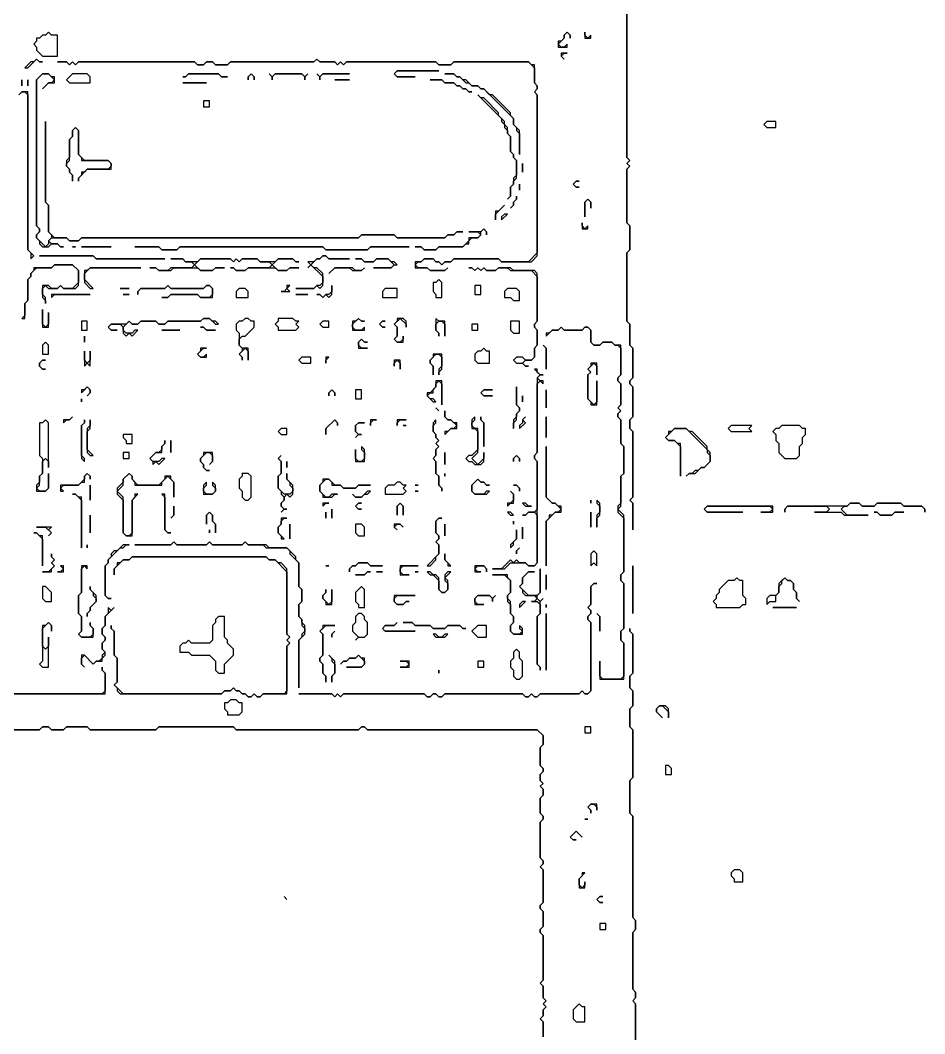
# Model space of a CAD drawing. Header units: metres. Extents: x 0 to 3575, y 1 to 2763.
# Drawn here: x 1989.5 to 2293, y 1286 to 1626 of the extents above; entities that cross this region are included whole.
import ezdxf

# ---------------------------------------------------------------- set-up
doc = ezdxf.new("R2010")
doc.units = ezdxf.units.M

msp = doc.modelspace()

# ---------------------------------------------------------------- linework, layer by layer
for points in [[(2193, 1708), (2193, 1580), (2194, 1579), (2193, 1578), (2194, 1577), (2193, 1576), (2193, 1558), (2194, 1557), (2194, 1549), (2193, 1548), (2193, 1525), (2194, 1524), (2194, 1517), (2195, 1516), (2195, 1506), (2194, 1505), (2194, 1504), (2195, 1503), (2195, 1493), (2194, 1492), (2194, 1489), (2195, 1488), (2195, 1466), (2194, 1465), (2195, 1464), (2195, 1455), (2195, 1464), (2194, 1465), (2195, 1466), (2195, 1488), (2194, 1489), (2194, 1492), (2195, 1493), (2195, 1503), (2194, 1504), (2194, 1505), (2195, 1506), (2195, 1516), (2194, 1517), (2194, 1524), (2193, 1525), (2193, 1548), (2194, 1549), (2194, 1557), (2193, 1558), (2193, 1576), (2194, 1577), (2193, 1578), (2194, 1579), (2193, 1580), (2193, 1708)], [(1989, 1601), (1990, 1602), (1991, 1602), (1992, 1601), (1992, 1549), (1993, 1548), (1993, 1546), (1994, 1547), (1992, 1549), (1992, 1602), (1990, 1602), (1989, 1601)], [(2196, 1254), (2196, 1296), (2195, 1297), (2196, 1298), (2196, 1300), (2195, 1301), (2195, 1320), (2196, 1321), (2196, 1324), (2195, 1325), (2195, 1359), (2194, 1360), (2194, 1371), (2195, 1372), (2195, 1388), (2194, 1389), (2194, 1395), (2195, 1396), (2195, 1401), (2194, 1402), (2194, 1406), (2195, 1407), (2195, 1420), (2194, 1421), (2194, 1422), (2194, 1421), (2195, 1420), (2195, 1407), (2194, 1406), (2194, 1402), (2195, 1401), (2195, 1396), (2194, 1395), (2194, 1389), (2195, 1388), (2195, 1372), (2194, 1371), (2194, 1360), (2195, 1359), (2195, 1325), (2196, 1324), (2196, 1321), (2195, 1320), (2195, 1301), (2196, 1300), (2196, 1298), (2195, 1297), (2196, 1296), (2196, 1254)], [(1961, 1400), (2018, 1400), (2018, 1407), (2017, 1408), (2017, 1409), (2017, 1408), (2018, 1407), (2018, 1401), (2017, 1400), (1961, 1400)], [(2165, 1285), (2165, 1290), (2164, 1291), (2165, 1292), (2165, 1294), (2166, 1295), (2165, 1296), (2166, 1297), (2165, 1298), (2165, 1302), (2164, 1303), (2165, 1304), (2165, 1319), (2164, 1320), (2164, 1321), (2165, 1322), (2165, 1327), (2164, 1328), (2164, 1329), (2165, 1330), (2165, 1341), (2164, 1342), (2165, 1343), (2165, 1344), (2164, 1345), (2164, 1357), (2165, 1358), (2165, 1359), (2164, 1360), (2164, 1365), (2165, 1366), (2165, 1368), (2164, 1369), (2165, 1370), (2164, 1371), (2164, 1373), (2165, 1374), (2165, 1375), (2164, 1376), (2164, 1382), (2165, 1383), (2165, 1386), (2163, 1388), (2106, 1388), (2105, 1389), (2104, 1389), (2103, 1388), (2062, 1388), (2061, 1389), (2036, 1389), (2035, 1388), (2013, 1388), (2012, 1389), (2005, 1389), (2004, 1388), (2000, 1388), (1999, 1389), (1997, 1389), (1996, 1388), (1982, 1388)], [(1982, 1388), (1996, 1388), (1997, 1389), (1999, 1389), (2000, 1388), (2004, 1388), (2005, 1389), (2012, 1389), (2013, 1388), (2035, 1388), (2036, 1389), (2061, 1389), (2062, 1388), (2103, 1388), (2104, 1389), (2105, 1389), (2106, 1388), (2163, 1388), (2165, 1386), (2165, 1383), (2164, 1382), (2164, 1376), (2165, 1375), (2165, 1374), (2164, 1373), (2164, 1371), (2165, 1370), (2164, 1369), (2165, 1368), (2165, 1366), (2164, 1365), (2164, 1360), (2165, 1359), (2165, 1358), (2164, 1357), (2164, 1345), (2165, 1344), (2165, 1343), (2164, 1342), (2165, 1341), (2165, 1330), (2164, 1329), (2164, 1328), (2165, 1327), (2165, 1322), (2164, 1321), (2164, 1320), (2165, 1319), (2165, 1304), (2164, 1303), (2165, 1302), (2165, 1298), (2166, 1297), (2165, 1296), (2166, 1295), (2165, 1294), (2165, 1292), (2164, 1291), (2165, 1290), (2165, 1285)]]:
    msp.add_lwpolyline(points)
for points in [[(1999, 1622), (1998, 1621), (1997, 1621), (1996, 1620), (1995, 1620), (1995, 1619), (1994, 1618), (1995, 1617), (1995, 1616), (1997, 1614), (2002, 1614), (2002, 1621), (2000, 1621)], [(2173, 1622), (2172, 1621), (2172, 1620), (2171, 1619), (2170, 1619), (2170, 1617), (2173, 1617), (2173, 1618), (2172, 1617), (2171, 1617), (2170, 1618), (2172, 1620), (2172, 1621), (2173, 1622), (2174, 1621), (2174, 1620), (2174, 1621)], [(2179, 1622), (2179, 1620), (2181, 1620), (2181, 1621), (2180, 1620), (2179, 1621)], [(2181, 1624)], [(2171, 1615), (2171, 1614), (2172, 1613), (2171, 1614), (2172, 1615), (2173, 1615)], [(1995, 1613), (1994, 1612), (1993, 1612), (1991, 1610), (1992, 1610), (1995, 1613), (1996, 1612), (1997, 1612), (1996, 1612)], [(2089, 1613), (2088, 1612), (2060, 1612), (2059, 1611), (2055, 1611), (2054, 1612), (2052, 1612), (2051, 1611), (2049, 1611), (2048, 1612), (2009, 1612), (2008, 1611), (2007, 1612), (2006, 1611), (2005, 1612), (2002, 1612), (2005, 1612), (2006, 1611), (2007, 1612), (2008, 1611), (2009, 1612), (2048, 1612), (2049, 1611), (2051, 1611), (2052, 1612), (2054, 1612), (2055, 1611), (2059, 1611), (2060, 1612), (2088, 1612), (2089, 1613), (2090, 1612), (2095, 1612), (2096, 1611), (2097, 1612), (2098, 1611), (2099, 1612), (2129, 1612), (2130, 1611), (2134, 1611), (2135, 1612), (2160, 1612), (2162, 1610), (2162, 1605), (2163, 1604), (2163, 1603), (2162, 1602), (2163, 1601), (2163, 1548), (2160, 1545), (2151, 1545), (2150, 1546), (2135, 1546), (2134, 1545), (2132, 1545), (2131, 1544), (2130, 1545), (2129, 1545), (2128, 1546), (2125, 1546), (2124, 1545), (2122, 1545), (2122, 1543), (2126, 1543), (2127, 1542), (2132, 1542), (2133, 1543), (2132, 1542), (2127, 1542), (2126, 1543), (2123, 1543), (2122, 1544), (2123, 1545), (2124, 1545), (2125, 1546), (2128, 1546), (2129, 1545), (2130, 1545), (2131, 1544), (2132, 1545), (2134, 1545), (2135, 1546), (2150, 1546), (2151, 1545), (2161, 1545), (2163, 1547), (2163, 1601), (2162, 1602), (2163, 1603), (2163, 1604), (2162, 1605), (2162, 1611), (2161, 1611), (2160, 1612), (2135, 1612), (2134, 1611), (2130, 1611), (2129, 1612), (2099, 1612), (2098, 1611), (2097, 1612), (2096, 1611), (2095, 1612), (2090, 1612)], [(2174, 1613)], [(2116, 1609), (2115, 1608), (2116, 1607), (2122, 1607), (2116, 1607), (2115, 1608), (2116, 1609), (2130, 1609)], [(1990, 1606), (1990, 1604)], [(1992, 1606), (1992, 1604)], [(1997, 1608), (1995, 1606), (1995, 1557), (1996, 1556), (1996, 1555), (1995, 1554), (1995, 1553), (1996, 1552), (1996, 1551), (1997, 1550), (1999, 1550), (2000, 1551), (2002, 1551), (2003, 1550), (2004, 1550), (2003, 1550), (2002, 1551), (2000, 1551), (1999, 1552), (2000, 1553), (2005, 1553), (2006, 1552), (2009, 1552), (2010, 1553), (2103, 1553), (2104, 1554), (2115, 1554), (2116, 1553), (2132, 1553), (2133, 1554), (2135, 1554), (2136, 1555), (2138, 1555), (2136, 1555), (2135, 1554), (2133, 1554), (2132, 1553), (2116, 1553), (2115, 1554), (2104, 1554), (2103, 1553), (2010, 1553), (2009, 1552), (2006, 1552), (2005, 1553), (2001, 1553), (1999, 1555), (1999, 1564), (1998, 1565), (1998, 1592), (1998, 1565), (1999, 1564), (1999, 1555), (2000, 1554), (2000, 1553), (1999, 1552), (1999, 1551), (1998, 1550), (1995, 1553), (1995, 1554), (1996, 1555), (1996, 1556), (1995, 1557), (1995, 1606), (1997, 1608), (1999, 1608), (2001, 1606), (2000, 1605), (1999, 1605), (1997, 1603), (1999, 1605), (2001, 1605), (2001, 1607), (2000, 1607), (1999, 1608)], [(2007, 1608), (2005, 1606), (2006, 1605), (2013, 1605), (2013, 1607), (2012, 1608)], [(2046, 1608), (2045, 1607), (2044, 1607), (2045, 1607), (2046, 1608), (2056, 1608), (2057, 1607), (2059, 1607), (2057, 1607), (2056, 1608)], [(2044, 1605), (2052, 1605)], [(2067, 1608), (2066, 1607), (2066, 1606), (2066, 1607), (2067, 1608), (2068, 1607), (2068, 1606), (2068, 1607)], [(2073, 1608), (2074, 1607), (2074, 1606), (2074, 1607), (2075, 1608), (2084, 1608), (2085, 1607), (2085, 1606), (2085, 1607), (2086, 1608), (2085, 1607), (2084, 1608), (2075, 1608), (2074, 1607)], [(2089, 1608), (2090, 1607), (2090, 1606), (2090, 1607), (2091, 1608), (2100, 1608), (2091, 1608), (2090, 1607)], [(2095, 1606), (2100, 1606)], [(2127, 1606), (2131, 1606), (2132, 1605), (2135, 1605), (2136, 1604), (2137, 1604), (2138, 1603), (2139, 1603), (2140, 1602), (2141, 1602), (2140, 1602), (2139, 1603), (2138, 1603), (2137, 1604), (2136, 1604), (2135, 1605), (2132, 1605), (2131, 1606)], [(2132, 1608), (2135, 1608), (2136, 1607), (2137, 1607), (2139, 1605), (2140, 1605), (2141, 1604), (2143, 1604), (2144, 1603), (2145, 1603), (2155, 1593), (2155, 1591), (2156, 1590), (2156, 1589), (2157, 1588), (2157, 1581), (2157, 1589), (2155, 1591), (2155, 1593), (2154, 1594), (2154, 1595), (2148, 1601), (2147, 1601), (2145, 1603), (2144, 1603), (2143, 1604), (2141, 1604), (2139, 1606), (2138, 1606), (2137, 1607), (2136, 1607), (2135, 1608)], [(2051, 1599), (2051, 1597), (2053, 1597), (2053, 1599)], [(2143, 1601), (2151, 1593), (2151, 1592), (2152, 1591), (2152, 1590), (2153, 1589), (2153, 1588), (2154, 1587), (2154, 1582), (2155, 1581), (2155, 1580), (2156, 1579), (2156, 1574), (2155, 1573), (2155, 1571), (2154, 1570), (2154, 1567), (2153, 1566), (2154, 1567), (2154, 1570), (2155, 1571), (2155, 1572), (2156, 1573), (2156, 1579), (2155, 1580), (2155, 1581), (2154, 1582), (2154, 1587), (2153, 1588), (2153, 1590), (2152, 1591), (2152, 1592), (2150, 1594), (2150, 1595), (2145, 1600), (2144, 1600)], [(2240, 1592), (2239, 1591), (2240, 1590), (2243, 1590), (2243, 1592)], [(2008, 1590), (2007, 1589), (2007, 1587), (2006, 1586), (2006, 1580), (2005, 1579), (2005, 1577), (2006, 1576), (2006, 1575), (2007, 1574), (2007, 1572), (2007, 1574), (2006, 1575), (2006, 1576), (2005, 1577), (2005, 1578), (2006, 1579), (2006, 1586), (2007, 1587), (2007, 1589), (2008, 1590), (2009, 1589), (2009, 1581), (2010, 1580), (2010, 1579), (2019, 1579), (2020, 1578), (2020, 1577), (2019, 1576), (2012, 1576), (2011, 1575), (2010, 1575), (2010, 1574), (2009, 1573), (2009, 1572), (2009, 1573), (2012, 1576), (2020, 1576), (2020, 1578), (2019, 1579), (2011, 1579), (2009, 1581), (2009, 1589)], [(2158, 1578), (2158, 1575)], [(2157, 1571), (2157, 1569)], [(2176, 1572), (2175, 1571), (2176, 1570), (2177, 1570), (2176, 1570), (2175, 1571), (2176, 1572), (2177, 1572)], [(1990, 1568)], [(2152, 1564), (2150, 1562), (2149, 1562), (2149, 1559), (2149, 1561)], [(2156, 1567), (2156, 1566), (2155, 1565), (2155, 1564), (2154, 1563), (2155, 1564), (2155, 1565), (2156, 1566)], [(2180, 1566), (2179, 1565), (2179, 1560), (2179, 1565), (2180, 1566), (2181, 1565), (2181, 1563), (2181, 1565)], [(2152, 1561), (2151, 1560), (2151, 1559), (2153, 1561)], [(2178, 1558), (2178, 1556), (2180, 1556), (2180, 1557), (2179, 1556), (2178, 1557)], [(2145, 1556), (2144, 1555), (2140, 1555), (2143, 1555), (2144, 1554), (2143, 1553), (2140, 1553), (2140, 1552), (2138, 1550), (2130, 1550), (2129, 1549), (2125, 1549), (2124, 1550), (2122, 1550), (2124, 1550), (2125, 1549), (2129, 1549), (2130, 1550), (2138, 1550), (2139, 1551), (2140, 1551), (2140, 1552), (2141, 1553), (2143, 1553), (2144, 1554), (2144, 1555), (2145, 1556), (2146, 1555), (2146, 1554), (2146, 1555)], [(1996, 1547), (2014, 1547), (2015, 1546), (2038, 1546), (2015, 1546), (2014, 1547)], [(2007, 1550), (2008, 1550)], [(2010, 1550), (2020, 1550)], [(2028, 1550), (2036, 1550), (2037, 1549), (2042, 1549), (2043, 1550), (2091, 1550), (2092, 1549), (2106, 1549), (2107, 1550), (2120, 1550), (2107, 1550), (2106, 1549), (2092, 1549), (2091, 1550), (2043, 1550), (2042, 1549), (2037, 1549), (2036, 1550)], [(2091, 1547), (2090, 1546), (2089, 1546), (2088, 1545), (2086, 1545), (2087, 1544), (2086, 1543), (2087, 1544), (2091, 1540), (2091, 1538), (2090, 1537), (2089, 1537), (2088, 1536), (2082, 1536), (2088, 1536), (2089, 1537), (2090, 1536), (2091, 1537), (2091, 1541), (2089, 1543), (2088, 1543), (2087, 1544), (2089, 1546), (2090, 1546), (2091, 1547), (2092, 1547), (2093, 1546), (2100, 1546), (2093, 1546), (2092, 1547)], [(2001, 1544), (2000, 1543), (1994, 1543), (1994, 1542), (1993, 1541), (1993, 1540), (1992, 1539), (1992, 1532), (1991, 1531), (1991, 1527), (1990, 1526), (1991, 1526), (1991, 1531), (1992, 1532), (1992, 1539), (1993, 1540), (1993, 1541), (1995, 1543), (2000, 1543), (2001, 1544), (2007, 1544), (2009, 1542), (2009, 1538), (2007, 1536), (2004, 1536), (2003, 1537), (2002, 1536), (2000, 1536), (1999, 1537), (1997, 1537), (1997, 1533), (1998, 1532), (1998, 1531), (1998, 1533), (1997, 1534), (1997, 1536), (1998, 1537), (1999, 1536), (2002, 1536), (2003, 1537), (2004, 1536), (2008, 1536), (2009, 1537), (2009, 1542), (2007, 1544)], [(2040, 1546), (2044, 1546), (2045, 1545), (2047, 1545), (2048, 1544), (2047, 1543), (2040, 1543), (2039, 1542), (2036, 1542), (2035, 1543), (2033, 1543), (2035, 1543), (2036, 1542), (2040, 1542), (2041, 1543), (2049, 1543), (2050, 1542), (2054, 1542), (2055, 1543), (2058, 1543), (2055, 1543), (2054, 1542), (2050, 1542), (2048, 1544), (2050, 1546), (2060, 1546), (2061, 1545), (2062, 1546), (2063, 1545), (2064, 1546), (2069, 1546), (2070, 1545), (2073, 1545), (2074, 1544), (2073, 1543), (2066, 1543), (2065, 1542), (2062, 1542), (2061, 1543), (2060, 1543), (2061, 1543), (2062, 1542), (2065, 1542), (2066, 1543), (2075, 1543), (2076, 1542), (2079, 1542), (2080, 1543), (2083, 1543), (2080, 1543), (2079, 1542), (2076, 1542), (2074, 1544), (2076, 1546), (2081, 1546), (2082, 1545), (2083, 1545), (2082, 1545), (2081, 1546), (2076, 1546), (2075, 1545), (2070, 1545), (2069, 1546), (2064, 1546), (2063, 1545), (2062, 1546), (2061, 1545), (2060, 1546), (2050, 1546), (2049, 1545), (2045, 1545), (2044, 1546)], [(2102, 1546), (2104, 1546), (2105, 1545), (2108, 1545), (2109, 1546), (2113, 1546), (2115, 1544), (2114, 1543), (2108, 1543), (2114, 1543), (2115, 1544), (2116, 1544), (2115, 1545), (2114, 1545), (2113, 1546), (2109, 1546), (2108, 1545), (2105, 1545), (2104, 1546)], [(2013, 1543), (2012, 1542), (2011, 1542), (2011, 1538), (2013, 1536), (2014, 1536), (2011, 1539), (2011, 1541), (2013, 1543), (2030, 1543)], [(2095, 1543), (2093, 1541), (2095, 1543), (2100, 1543), (2101, 1542), (2104, 1542), (2105, 1543), (2104, 1542), (2102, 1542), (2101, 1543)], [(2140, 1543), (2141, 1543), (2142, 1542), (2143, 1543), (2144, 1542), (2145, 1543), (2146, 1542), (2149, 1542), (2150, 1543), (2153, 1543), (2154, 1542), (2161, 1542), (2163, 1540), (2163, 1525), (2162, 1524), (2162, 1523), (2163, 1522), (2163, 1517), (2162, 1516), (2162, 1513), (2161, 1512), (2159, 1512), (2158, 1513), (2156, 1513), (2155, 1512), (2156, 1511), (2158, 1511), (2159, 1510), (2160, 1510), (2159, 1510), (2158, 1511), (2159, 1512), (2161, 1512), (2162, 1513), (2162, 1516), (2163, 1517), (2163, 1522), (2162, 1523), (2162, 1524), (2163, 1525), (2163, 1541), (2162, 1542), (2155, 1542), (2154, 1543), (2150, 1543), (2149, 1542), (2146, 1542), (2145, 1543), (2144, 1542), (2143, 1543), (2142, 1542), (2141, 1543)], [(2039, 1537), (2038, 1536), (2030, 1536), (2029, 1535), (2029, 1534), (2029, 1535), (2030, 1536), (2038, 1536), (2039, 1537), (2040, 1536), (2051, 1536), (2052, 1537), (2053, 1537), (2054, 1536), (2054, 1534), (2053, 1533), (2050, 1533), (2049, 1534), (2040, 1534), (2039, 1533), (2037, 1533), (2039, 1533), (2040, 1534), (2049, 1534), (2050, 1533), (2054, 1533), (2054, 1536), (2053, 1537), (2052, 1537), (2051, 1536), (2040, 1536)], [(2079, 1537), (2079, 1536), (2078, 1535), (2077, 1535), (2080, 1535), (2079, 1536), (2080, 1537)], [(2077, 1537)], [(2094, 1537), (2094, 1535), (2093, 1534), (2092, 1534), (2091, 1533), (2090, 1534), (2089, 1534), (2090, 1534), (2091, 1533), (2092, 1534), (2093, 1533), (2094, 1534)], [(2130, 1539), (2129, 1538), (2128, 1538), (2128, 1535), (2129, 1534), (2129, 1533), (2131, 1533), (2131, 1538)], [(2142, 1537), (2142, 1534), (2144, 1534), (2144, 1537)], [(2000, 1534), (2000, 1533), (2001, 1534), (2013, 1534)], [(2022, 1534)], [(2023, 1536), (2026, 1536)], [(2024, 1534), (2026, 1534)], [(2063, 1536), (2062, 1535), (2062, 1533), (2066, 1533), (2066, 1535), (2065, 1536)], [(2082, 1534), (2086, 1534)], [(2112, 1536), (2111, 1535), (2111, 1533), (2116, 1533), (2116, 1536)], [(2153, 1536), (2152, 1535), (2152, 1533), (2154, 1533), (2155, 1532), (2157, 1532), (2157, 1535), (2156, 1536)], [(2000, 1531)], [(1997, 1529), (1997, 1523), (1999, 1523), (1999, 1528), (1999, 1524), (1998, 1523), (1997, 1524)], [(2010, 1525), (2010, 1522), (2012, 1522), (2012, 1525)], [(2051, 1526), (2050, 1525), (2039, 1525), (2038, 1524), (2036, 1524), (2035, 1525), (2030, 1525), (2029, 1524), (2027, 1524), (2026, 1525), (2025, 1524), (2020, 1524), (2019, 1523), (2020, 1522), (2022, 1522), (2020, 1522), (2019, 1523), (2020, 1524), (2023, 1524), (2024, 1523), (2024, 1521), (2025, 1520), (2026, 1521), (2027, 1520), (2029, 1522), (2028, 1522), (2027, 1521), (2025, 1521), (2024, 1522), (2024, 1523), (2026, 1525), (2027, 1524), (2029, 1524), (2030, 1525), (2035, 1525), (2036, 1524), (2038, 1524), (2039, 1525), (2050, 1525), (2051, 1526), (2053, 1526), (2055, 1524), (2056, 1524), (2055, 1525), (2054, 1525), (2053, 1526)], [(2065, 1526), (2064, 1525), (2063, 1525), (2062, 1524), (2062, 1522), (2063, 1521), (2063, 1517), (2064, 1516), (2064, 1515), (2063, 1514), (2064, 1513), (2064, 1512), (2064, 1513), (2063, 1514), (2065, 1516), (2066, 1515), (2066, 1512), (2066, 1516), (2064, 1516), (2063, 1517), (2063, 1519), (2064, 1520), (2065, 1520), (2068, 1523), (2068, 1525), (2067, 1525), (2066, 1526)], [(2076, 1526), (2076, 1525), (2075, 1524), (2076, 1523), (2076, 1522), (2082, 1522), (2083, 1523), (2082, 1524), (2083, 1525), (2082, 1525), (2081, 1526)], [(2091, 1525), (2090, 1524), (2091, 1523), (2093, 1523), (2093, 1525)], [(2103, 1526), (2102, 1525), (2101, 1525), (2101, 1522), (2105, 1522), (2105, 1523), (2104, 1522), (2102, 1522), (2101, 1523), (2101, 1524), (2103, 1526), (2104, 1525), (2105, 1525), (2104, 1525)], [(2111, 1525), (2110, 1524), (2111, 1523), (2112, 1523), (2111, 1523), (2110, 1524), (2111, 1525), (2112, 1525)], [(2116, 1526), (2116, 1525), (2115, 1524), (2116, 1523), (2116, 1520), (2115, 1519), (2116, 1518), (2118, 1518), (2118, 1520), (2118, 1519), (2117, 1518), (2116, 1518), (2115, 1519), (2116, 1520), (2116, 1523), (2115, 1524), (2117, 1526), (2119, 1524), (2119, 1523), (2119, 1525), (2118, 1526)], [(2129, 1526), (2129, 1522), (2130, 1521), (2130, 1520), (2130, 1521), (2129, 1522), (2129, 1524), (2130, 1525), (2131, 1525), (2132, 1524), (2132, 1520), (2132, 1525), (2130, 1525)], [(2141, 1524), (2141, 1522), (2143, 1522), (2143, 1524)], [(2154, 1525), (2154, 1522), (2155, 1521), (2157, 1521), (2157, 1525)], [(2011, 1520), (2011, 1518)], [(2037, 1522), (2043, 1522)], [(2050, 1523), (2051, 1523), (2052, 1522), (2055, 1522), (2052, 1522), (2051, 1523)], [(2171, 1523), (2170, 1522), (2168, 1522), (2167, 1521), (2166, 1521), (2166, 1520), (2168, 1522), (2170, 1522), (2171, 1523), (2172, 1522), (2178, 1522), (2179, 1523), (2180, 1523), (2181, 1522), (2181, 1518), (2182, 1517), (2184, 1517), (2185, 1518), (2188, 1518), (2189, 1517), (2190, 1517), (2191, 1516), (2191, 1507), (2190, 1506), (2190, 1505), (2191, 1504), (2191, 1497), (2190, 1496), (2191, 1495), (2190, 1494), (2190, 1493), (2191, 1492), (2191, 1484), (2192, 1483), (2192, 1474), (2191, 1473), (2191, 1464), (2190, 1463), (2190, 1461), (2192, 1459), (2192, 1441), (2191, 1440), (2191, 1438), (2192, 1437), (2192, 1422), (2191, 1421), (2191, 1418), (2192, 1417), (2192, 1406), (2191, 1405), (2185, 1405), (2184, 1406), (2184, 1411), (2184, 1405), (2192, 1405), (2192, 1417), (2191, 1418), (2191, 1421), (2192, 1422), (2192, 1437), (2191, 1438), (2191, 1440), (2192, 1441), (2192, 1460), (2190, 1462), (2191, 1463), (2191, 1473), (2192, 1474), (2192, 1483), (2191, 1484), (2191, 1492), (2190, 1493), (2190, 1494), (2191, 1495), (2190, 1496), (2191, 1497), (2191, 1504), (2190, 1505), (2190, 1506), (2191, 1507), (2191, 1517), (2189, 1517), (2188, 1518), (2185, 1518), (2184, 1517), (2182, 1517), (2181, 1518), (2181, 1522), (2180, 1523), (2179, 1523), (2178, 1522), (2172, 1522)], [(1998, 1518), (1997, 1517), (1997, 1514), (1999, 1514), (1999, 1517)], [(2013, 1518)], [(2065, 1518)], [(2104, 1519), (2103, 1518), (2103, 1516), (2106, 1516), (2104, 1516), (2103, 1517), (2103, 1518), (2104, 1519), (2105, 1518), (2106, 1518), (2105, 1518)], [(2165, 1517), (2166, 1516), (2166, 1509), (2166, 1516)], [(2011, 1515), (2011, 1510), (2012, 1511), (2013, 1510), (2013, 1515), (2013, 1512), (2012, 1511), (2011, 1512)], [(2050, 1516), (2050, 1515), (2049, 1514), (2050, 1513), (2052, 1513), (2052, 1514), (2051, 1513), (2050, 1513), (2049, 1514), (2051, 1516), (2052, 1516)], [(2084, 1513), (2083, 1512), (2084, 1511), (2087, 1511), (2087, 1513)], [(2092, 1513), (2092, 1511), (2092, 1512), (2093, 1513)], [(2128, 1514), (2128, 1513), (2127, 1512), (2127, 1511), (2128, 1510), (2128, 1507), (2128, 1510), (2127, 1511), (2127, 1512), (2129, 1514), (2130, 1514), (2131, 1513), (2131, 1510), (2130, 1509), (2130, 1507), (2130, 1508), (2131, 1509), (2131, 1514)], [(2145, 1516), (2144, 1515), (2143, 1515), (2142, 1514), (2142, 1512), (2143, 1511), (2147, 1511), (2147, 1515), (2146, 1515)], [(1997, 1512), (1996, 1511), (1996, 1510), (1997, 1509), (1998, 1509), (1997, 1509), (1996, 1510), (1996, 1511), (1997, 1512), (1998, 1512)], [(2115, 1512), (2115, 1510), (2115, 1511), (2116, 1512), (2117, 1511), (2117, 1509), (2117, 1512)], [(2181, 1511), (2181, 1510), (2180, 1509), (2181, 1508), (2180, 1507), (2180, 1499), (2181, 1498), (2181, 1497), (2183, 1497), (2183, 1505), (2183, 1498), (2182, 1497), (2180, 1499), (2180, 1507), (2181, 1508), (2180, 1509), (2182, 1511), (2183, 1510), (2183, 1507), (2183, 1511)], [(2162, 1509), (2164, 1507), (2163, 1506), (2163, 1481), (2162, 1480), (2162, 1479), (2163, 1478), (2163, 1462), (2162, 1461), (2160, 1461), (2159, 1460), (2158, 1460), (2159, 1460), (2160, 1461), (2162, 1461), (2163, 1460), (2163, 1444), (2162, 1443), (2160, 1443), (2159, 1444), (2157, 1444), (2156, 1445), (2155, 1444), (2154, 1445), (2151, 1442), (2148, 1442), (2152, 1442), (2154, 1444), (2159, 1444), (2160, 1443), (2162, 1443), (2163, 1444), (2163, 1478), (2162, 1479), (2162, 1480), (2163, 1481), (2163, 1504), (2164, 1505), (2165, 1504), (2165, 1505), (2164, 1505), (2163, 1506), (2164, 1507), (2165, 1507), (2164, 1507), (2163, 1508), (2163, 1509)], [(2012, 1503), (2011, 1502), (2010, 1502), (2010, 1501), (2012, 1503), (2013, 1502), (2013, 1501), (2012, 1500), (2013, 1501), (2013, 1502)], [(2129, 1505), (2129, 1503), (2127, 1501), (2126, 1501), (2126, 1500), (2128, 1498), (2129, 1498), (2128, 1499), (2127, 1499), (2126, 1500), (2127, 1501), (2128, 1501), (2128, 1502), (2129, 1503), (2129, 1504), (2130, 1505), (2131, 1504), (2131, 1497), (2131, 1505)], [(2156, 1503), (2156, 1497), (2157, 1496), (2157, 1495), (2156, 1494), (2156, 1493), (2155, 1492), (2155, 1489), (2155, 1491), (2156, 1492), (2156, 1494), (2157, 1495), (2157, 1496), (2156, 1497)], [(2094, 1502), (2093, 1501), (2093, 1500), (2093, 1501), (2094, 1502), (2095, 1501), (2095, 1500), (2095, 1501)], [(2102, 1502), (2102, 1499), (2104, 1499), (2104, 1502)], [(2145, 1502), (2144, 1501), (2145, 1500), (2148, 1500), (2145, 1500), (2144, 1501), (2145, 1502), (2148, 1502)], [(2158, 1502)], [(2158, 1500), (2158, 1498)], [(2166, 1502), (2166, 1496)], [(2010, 1499), (2010, 1498)], [(2129, 1496), (2130, 1495)], [(2007, 1493), (2006, 1492), (2004, 1492), (2004, 1491), (2005, 1492), (2006, 1492)], [(2132, 1495), (2132, 1493), (2133, 1492), (2134, 1492), (2136, 1490), (2135, 1489), (2134, 1489), (2133, 1488), (2132, 1488), (2132, 1487), (2134, 1489), (2136, 1489), (2136, 1491), (2135, 1491), (2134, 1492), (2133, 1492), (2132, 1493)], [(2142, 1493), (2141, 1492), (2141, 1489), (2142, 1489), (2143, 1488), (2143, 1482), (2141, 1480), (2140, 1480), (2139, 1479), (2140, 1478), (2141, 1478), (2142, 1477), (2144, 1477), (2145, 1478), (2145, 1481), (2145, 1479), (2143, 1477), (2141, 1479), (2143, 1481), (2143, 1489), (2142, 1489), (2141, 1490), (2141, 1491), (2142, 1492)], [(2144, 1493), (2144, 1492), (2145, 1491), (2145, 1483), (2145, 1491), (2144, 1492)], [(2159, 1493), (2158, 1492), (2158, 1491), (2157, 1490), (2157, 1489), (2159, 1491), (2158, 1492)], [(2166, 1493), (2166, 1486)], [(1998, 1492), (1997, 1491), (1996, 1491), (1996, 1480), (1997, 1479), (1997, 1474), (1996, 1473), (1996, 1471), (1995, 1470), (1995, 1468), (1998, 1468), (1999, 1469), (1999, 1474), (1999, 1469), (1998, 1468), (1996, 1468), (1995, 1469), (1996, 1470), (1996, 1473), (1997, 1474), (1997, 1478), (1998, 1479), (1999, 1478), (1999, 1476), (1999, 1491)], [(2011, 1492), (2011, 1491), (2010, 1490), (2010, 1479), (2011, 1478), (2011, 1479), (2010, 1480), (2010, 1490), (2011, 1491)], [(2013, 1492), (2013, 1490), (2012, 1489), (2012, 1481), (2013, 1480), (2014, 1480), (2012, 1482), (2012, 1488), (2013, 1489)], [(2095, 1492), (2092, 1489), (2092, 1487), (2092, 1489), (2095, 1492), (2096, 1491), (2096, 1490), (2096, 1491)], [(2103, 1491), (2102, 1490), (2102, 1488), (2103, 1487), (2102, 1486), (2103, 1487), (2104, 1487), (2103, 1487), (2102, 1488), (2102, 1490), (2103, 1491), (2105, 1491)], [(2107, 1492), (2107, 1490), (2107, 1491), (2108, 1492), (2109, 1492)], [(2109, 1490)], [(2116, 1492), (2116, 1490), (2116, 1491), (2117, 1492), (2119, 1492)], [(2118, 1490), (2119, 1490)], [(2129, 1492), (2128, 1491), (2128, 1488), (2129, 1487), (2129, 1486), (2130, 1485), (2129, 1484), (2130, 1483), (2129, 1482), (2129, 1480), (2128, 1479), (2129, 1478), (2129, 1474), (2130, 1473), (2130, 1470), (2131, 1469), (2131, 1468), (2131, 1469), (2130, 1470), (2130, 1473), (2129, 1474), (2129, 1478), (2128, 1479), (2129, 1480), (2129, 1482), (2130, 1483), (2129, 1484), (2130, 1485), (2129, 1486), (2129, 1487), (2128, 1488), (2128, 1490), (2129, 1491)], [(2228, 1490), (2227, 1489), (2228, 1488), (2235, 1488), (2234, 1489), (2235, 1490)], [(2245, 1490), (2244, 1489), (2243, 1489), (2242, 1488), (2243, 1487), (2243, 1485), (2244, 1484), (2244, 1481), (2246, 1479), (2250, 1479), (2251, 1480), (2251, 1483), (2252, 1484), (2252, 1486), (2253, 1487), (2253, 1489), (2252, 1489), (2251, 1490)], [(2024, 1487), (2024, 1486), (2025, 1485), (2025, 1484), (2027, 1484), (2027, 1487)], [(2077, 1489), (2076, 1488), (2077, 1487), (2079, 1487), (2079, 1489)], [(2094, 1488)], [(2105, 1489)], [(2209, 1489), (2208, 1488), (2207, 1488), (2207, 1487), (2206, 1486), (2207, 1485), (2209, 1485), (2211, 1483), (2211, 1473), (2211, 1484), (2210, 1484), (2209, 1485), (2207, 1485), (2206, 1486), (2209, 1489), (2213, 1489), (2220, 1482), (2220, 1481), (2221, 1480), (2221, 1478), (2219, 1476), (2218, 1476), (2217, 1475), (2216, 1475), (2215, 1474), (2214, 1474), (2213, 1473), (2214, 1474), (2216, 1474), (2218, 1476), (2219, 1476), (2221, 1478), (2221, 1481), (2220, 1482), (2220, 1483), (2215, 1488), (2214, 1488), (2213, 1489)], [(2038, 1485), (2038, 1484), (2037, 1483), (2037, 1482), (2036, 1481), (2035, 1481), (2033, 1479), (2034, 1478), (2034, 1477), (2035, 1478), (2036, 1477), (2038, 1479), (2037, 1479), (2036, 1478), (2034, 1478), (2033, 1479), (2035, 1481), (2037, 1481), (2037, 1483), (2038, 1484)], [(2040, 1485), (2040, 1481)], [(2104, 1483), (2104, 1482), (2105, 1481), (2105, 1479), (2104, 1478), (2103, 1478), (2102, 1479), (2102, 1482), (2102, 1478), (2105, 1478), (2105, 1482)], [(2166, 1483), (2166, 1466), (2168, 1464), (2169, 1464), (2171, 1462), (2170, 1461), (2169, 1461), (2168, 1460), (2167, 1460), (2167, 1459), (2166, 1458), (2166, 1443), (2166, 1458), (2169, 1461), (2171, 1461), (2171, 1463), (2170, 1463), (2169, 1464), (2168, 1464), (2166, 1466)], [(2024, 1481), (2024, 1479), (2026, 1479), (2026, 1481)], [(2051, 1481), (2051, 1480), (2050, 1479), (2050, 1478), (2051, 1477), (2051, 1476), (2052, 1475), (2053, 1475), (2052, 1475), (2051, 1476), (2051, 1477), (2050, 1478), (2050, 1479), (2052, 1481), (2053, 1481), (2054, 1480), (2054, 1478), (2053, 1477), (2054, 1478), (2054, 1481)], [(2077, 1480), (2076, 1479), (2077, 1478), (2077, 1474), (2076, 1473), (2076, 1469), (2077, 1468), (2077, 1467), (2078, 1466), (2078, 1465), (2077, 1464), (2077, 1463), (2078, 1462), (2077, 1461), (2078, 1462), (2079, 1462), (2078, 1462), (2077, 1463), (2077, 1464), (2078, 1465), (2078, 1466), (2079, 1467), (2080, 1466), (2081, 1467), (2081, 1470), (2079, 1472), (2079, 1474), (2079, 1472), (2080, 1471), (2080, 1470), (2081, 1469), (2081, 1468), (2080, 1467), (2078, 1467), (2076, 1469), (2076, 1473), (2077, 1474), (2077, 1478), (2076, 1479)], [(2132, 1481), (2132, 1477)], [(2156, 1480), (2155, 1479), (2155, 1478), (2155, 1479), (2156, 1480), (2157, 1479), (2157, 1478), (2157, 1479)], [(2013, 1478)], [(2079, 1478), (2079, 1476)], [(2012, 1474), (2011, 1473), (2011, 1472), (2009, 1470), (2003, 1470), (2003, 1468), (2004, 1468), (2003, 1469), (2004, 1470), (2009, 1470), (2010, 1471), (2011, 1471), (2011, 1473), (2012, 1474), (2013, 1473), (2013, 1472), (2013, 1473)], [(2026, 1474), (2024, 1472), (2024, 1471), (2022, 1469), (2022, 1467), (2024, 1465), (2024, 1454), (2025, 1453), (2027, 1453), (2027, 1465), (2029, 1467), (2028, 1467), (2028, 1466), (2027, 1465), (2027, 1454), (2026, 1453), (2025, 1453), (2024, 1454), (2024, 1466), (2022, 1468), (2024, 1470), (2024, 1472), (2026, 1474), (2027, 1473), (2027, 1472), (2028, 1471), (2028, 1470), (2037, 1470), (2037, 1471), (2039, 1473), (2041, 1471), (2041, 1466), (2041, 1471), (2040, 1472), (2040, 1473), (2038, 1473), (2038, 1472), (2036, 1470), (2029, 1470), (2027, 1472), (2027, 1473)], [(2064, 1474), (2064, 1473), (2063, 1472), (2063, 1469), (2064, 1468), (2064, 1466), (2065, 1465), (2066, 1465), (2067, 1466), (2067, 1473), (2066, 1474)], [(2132, 1474), (2132, 1473)], [(2013, 1470), (2013, 1465)], [(2052, 1471), (2051, 1470), (2051, 1467), (2054, 1467), (2055, 1468), (2055, 1470), (2054, 1471), (2054, 1470), (2055, 1469), (2055, 1468), (2054, 1467), (2052, 1467), (2051, 1468), (2051, 1469), (2052, 1470)], [(2091, 1472), (2091, 1471), (2090, 1470), (2090, 1468), (2091, 1467), (2091, 1466), (2094, 1466), (2095, 1467), (2096, 1467), (2094, 1467), (2093, 1466), (2092, 1466), (2090, 1468), (2090, 1470), (2092, 1472), (2093, 1472), (2094, 1471), (2094, 1470), (2097, 1470), (2098, 1469), (2102, 1469), (2103, 1470), (2107, 1470), (2103, 1470), (2102, 1469), (2098, 1469), (2097, 1470), (2095, 1470), (2093, 1472)], [(2116, 1471), (2115, 1470), (2113, 1470), (2112, 1469), (2112, 1467), (2118, 1467), (2119, 1468), (2118, 1469), (2119, 1470), (2118, 1470), (2117, 1471)], [(2122, 1470), (2123, 1470)], [(2143, 1472), (2141, 1470), (2141, 1468), (2142, 1467), (2146, 1467), (2147, 1468), (2146, 1468), (2145, 1467), (2142, 1467), (2141, 1468), (2141, 1470), (2143, 1472), (2144, 1471), (2145, 1471), (2146, 1470), (2147, 1470), (2146, 1470), (2145, 1471), (2144, 1471)], [(2153, 1470)], [(2155, 1470), (2156, 1470), (2157, 1469), (2157, 1468), (2157, 1469), (2156, 1470)], [(2007, 1467), (2008, 1467), (2010, 1465), (2010, 1449), (2010, 1466), (2009, 1466), (2008, 1467)], [(2037, 1467), (2038, 1466), (2038, 1455), (2039, 1454), (2040, 1454), (2039, 1454), (2038, 1455), (2038, 1467)], [(2098, 1467)], [(2106, 1468), (2104, 1466), (2102, 1466), (2101, 1467), (2102, 1466), (2104, 1466), (2105, 1467), (2106, 1467), (2107, 1468)], [(2122, 1468), (2123, 1468)], [(2154, 1468), (2155, 1467), (2155, 1465), (2154, 1464), (2153, 1464), (2153, 1463), (2154, 1464), (2155, 1464), (2155, 1467)], [(2041, 1463), (2041, 1460), (2040, 1459), (2041, 1460)], [(2091, 1464), (2091, 1463), (2092, 1464), (2093, 1464)], [(2094, 1462), (2094, 1459)], [(2103, 1464), (2102, 1463), (2103, 1462), (2104, 1462), (2103, 1462), (2102, 1463), (2103, 1464), (2104, 1464)], [(2117, 1464), (2116, 1463), (2116, 1460), (2116, 1463), (2117, 1464), (2118, 1463), (2118, 1460), (2118, 1463)], [(2158, 1464), (2159, 1463), (2161, 1463), (2160, 1463), (2159, 1464)], [(2181, 1465), (2181, 1464)], [(2183, 1465), (2183, 1464), (2184, 1463), (2184, 1461), (2183, 1460), (2183, 1456), (2183, 1459), (2184, 1460), (2184, 1464)], [(2220, 1463), (2219, 1462), (2220, 1461), (2232, 1461), (2220, 1461), (2219, 1462), (2220, 1463), (2241, 1463), (2242, 1462), (2241, 1461), (2238, 1461), (2242, 1461), (2242, 1463)], [(2268, 1464), (2267, 1463), (2247, 1463), (2246, 1462), (2246, 1461), (2246, 1462), (2247, 1463), (2260, 1463), (2261, 1462), (2260, 1461), (2256, 1461), (2265, 1461), (2266, 1460), (2274, 1460), (2267, 1460), (2265, 1462), (2266, 1463), (2267, 1463), (2268, 1464), (2271, 1464), (2272, 1463), (2276, 1463), (2277, 1464), (2285, 1464), (2286, 1463), (2292, 1463), (2293, 1462), (2293, 1461), (2293, 1462), (2292, 1463), (2286, 1463), (2285, 1464), (2277, 1464), (2276, 1463), (2272, 1463), (2271, 1464)], [(2013, 1460), (2013, 1454)], [(2053, 1461), (2052, 1460), (2052, 1457), (2052, 1460), (2053, 1461), (2054, 1460), (2054, 1458), (2055, 1457), (2055, 1454), (2055, 1457), (2054, 1458), (2054, 1460)], [(2077, 1459), (2077, 1457), (2076, 1456), (2076, 1454), (2077, 1453), (2077, 1452), (2078, 1452), (2076, 1454), (2076, 1456), (2077, 1457), (2077, 1458), (2078, 1459), (2079, 1459)], [(2092, 1461), (2092, 1459)], [(2130, 1459), (2129, 1458), (2129, 1454), (2130, 1453), (2130, 1452), (2129, 1451), (2130, 1450), (2130, 1447), (2126, 1443), (2127, 1443), (2129, 1445), (2129, 1446), (2130, 1447), (2130, 1450), (2129, 1451), (2130, 1452), (2130, 1453), (2129, 1454), (2129, 1458), (2130, 1459), (2131, 1459)], [(2153, 1461), (2154, 1460), (2155, 1460), (2154, 1461)], [(2181, 1461), (2181, 1456)], [(2276, 1461), (2277, 1461), (2278, 1460), (2282, 1460), (2283, 1461), (2286, 1461), (2283, 1461), (2282, 1460), (2278, 1460), (2277, 1461)], [(1995, 1456), (1998, 1456), (2000, 1454), (1999, 1453), (2000, 1454), (1999, 1455), (2000, 1456)], [(2040, 1457)], [(2080, 1457), (2080, 1452)], [(2102, 1457), (2102, 1454), (2103, 1453), (2105, 1453), (2105, 1456), (2104, 1457)], [(2115, 1457), (2115, 1456), (2116, 1455), (2115, 1456), (2116, 1457), (2117, 1457), (2118, 1456), (2117, 1457)], [(2132, 1457), (2132, 1453)], [(2155, 1458), (2155, 1457)], [(2158, 1456), (2158, 1452)], [(1994, 1454), (1995, 1454), (1997, 1452), (1997, 1443), (1997, 1453), (1996, 1453), (1995, 1454)], [(2053, 1455), (2053, 1454)], [(2118, 1454)], [(2156, 1455), (2156, 1452), (2154, 1450), (2154, 1449), (2155, 1450), (2155, 1451), (2156, 1452)], [(2012, 1450), (2012, 1449)], [(2024, 1450), (2022, 1448), (2021, 1448), (2020, 1447), (2020, 1446), (2019, 1445), (2019, 1444), (2018, 1443), (2018, 1433), (2019, 1432), (2020, 1432), (2019, 1432), (2018, 1433), (2018, 1443), (2019, 1444), (2019, 1445), (2023, 1449), (2024, 1449), (2025, 1450), (2026, 1450)], [(2041, 1451), (2040, 1450), (2028, 1450), (2040, 1450), (2041, 1451), (2042, 1450), (2052, 1450), (2053, 1451), (2054, 1450), (2064, 1450), (2065, 1451), (2066, 1450), (2071, 1450), (2072, 1449), (2079, 1449), (2080, 1448), (2080, 1447), (2083, 1444), (2083, 1436), (2084, 1435), (2084, 1431), (2083, 1430), (2083, 1426), (2084, 1425), (2084, 1423), (2085, 1422), (2085, 1421), (2084, 1420), (2084, 1419), (2083, 1418), (2083, 1402), (2083, 1418), (2085, 1420), (2085, 1423), (2084, 1424), (2084, 1425), (2083, 1426), (2083, 1430), (2084, 1431), (2084, 1435), (2083, 1436), (2083, 1444), (2082, 1445), (2082, 1446), (2079, 1449), (2073, 1449), (2072, 1450), (2066, 1450), (2065, 1451), (2064, 1450), (2054, 1450), (2053, 1451), (2052, 1450), (2042, 1450)], [(2157, 1449), (2156, 1448), (2156, 1447), (2156, 1448)], [(2000, 1447), (2000, 1446), (2001, 1445), (2000, 1444), (2001, 1443), (1999, 1441), (1997, 1441), (2000, 1441), (2000, 1442), (2001, 1443), (2000, 1444), (2001, 1445), (2000, 1446)], [(2027, 1446), (2026, 1445), (2024, 1445), (2023, 1444), (2022, 1444), (2022, 1443), (2021, 1442), (2021, 1440), (2021, 1442), (2024, 1445), (2026, 1445), (2027, 1446), (2072, 1446), (2073, 1445), (2075, 1445), (2079, 1441), (2079, 1420), (2080, 1419), (2079, 1418), (2080, 1417), (2079, 1416), (2079, 1401), (2078, 1400), (2071, 1400), (2070, 1399), (2069, 1399), (2068, 1400), (2067, 1399), (2066, 1399), (2065, 1400), (2064, 1400), (2063, 1401), (2062, 1401), (2061, 1402), (2060, 1401), (2058, 1401), (2057, 1400), (2024, 1400), (2021, 1403), (2022, 1404), (2022, 1412), (2021, 1413), (2021, 1421), (2020, 1422), (2020, 1423), (2020, 1422), (2021, 1421), (2021, 1413), (2022, 1412), (2022, 1404), (2021, 1403), (2022, 1402), (2022, 1401), (2023, 1400), (2057, 1400), (2058, 1401), (2060, 1401), (2061, 1402), (2062, 1401), (2063, 1401), (2064, 1400), (2065, 1400), (2066, 1399), (2067, 1399), (2068, 1400), (2069, 1399), (2070, 1399), (2071, 1400), (2079, 1400), (2079, 1416), (2080, 1417), (2079, 1418), (2080, 1419), (2079, 1420), (2079, 1442), (2077, 1444), (2076, 1444), (2075, 1445), (2073, 1445), (2072, 1446)], [(2132, 1447), (2132, 1445), (2133, 1444), (2133, 1443), (2134, 1443), (2132, 1445)], [(2154, 1447)], [(2182, 1448), (2181, 1447), (2181, 1443), (2182, 1444), (2183, 1443), (2183, 1447)], [(2003, 1443), (2004, 1442), (2003, 1441), (2002, 1441), (2004, 1441), (2004, 1443)], [(2010, 1443), (2010, 1434), (2009, 1433), (2009, 1427), (2010, 1426), (2010, 1421), (2009, 1420), (2010, 1419), (2014, 1419), (2014, 1422), (2013, 1423), (2013, 1424), (2013, 1423), (2014, 1422), (2014, 1420), (2013, 1419), (2010, 1419), (2009, 1420), (2010, 1421), (2010, 1426), (2009, 1427), (2009, 1433), (2010, 1434), (2010, 1442), (2011, 1443), (2012, 1442), (2012, 1443)], [(2092, 1443), (2093, 1443)], [(2103, 1444), (2102, 1443), (2101, 1443), (2100, 1442), (2100, 1441), (2100, 1442), (2101, 1443), (2102, 1443), (2103, 1444), (2106, 1444), (2107, 1443), (2111, 1443), (2107, 1443), (2106, 1444)], [(2117, 1443), (2117, 1440), (2120, 1440), (2118, 1440), (2117, 1441), (2117, 1442), (2118, 1443), (2123, 1443)], [(2142, 1443), (2142, 1441), (2144, 1441), (2143, 1441), (2142, 1442), (2143, 1443), (2145, 1443), (2146, 1442), (2146, 1441), (2146, 1442), (2145, 1443)], [(2164, 1442), (2164, 1434), (2163, 1433), (2160, 1433), (2157, 1436), (2158, 1437), (2158, 1439), (2160, 1441), (2162, 1441), (2160, 1441), (2158, 1439), (2158, 1437), (2157, 1436), (2158, 1435), (2158, 1434), (2159, 1433), (2162, 1433), (2163, 1432), (2162, 1431), (2161, 1431), (2163, 1431), (2164, 1430), (2164, 1427), (2163, 1426), (2163, 1410), (2164, 1409), (2164, 1408), (2164, 1409), (2163, 1410), (2163, 1426), (2164, 1427), (2164, 1431), (2165, 1432), (2164, 1431), (2163, 1432), (2163, 1433), (2164, 1434)], [(2195, 1443), (2195, 1427)], [(2092, 1441)], [(2106, 1441), (2105, 1440), (2102, 1440), (2105, 1440), (2106, 1441), (2107, 1441)], [(2109, 1441), (2111, 1441)], [(2122, 1441), (2123, 1441)], [(2126, 1441), (2127, 1440), (2128, 1440), (2130, 1438), (2130, 1435), (2131, 1434), (2132, 1434), (2133, 1435), (2133, 1438), (2132, 1439), (2134, 1441), (2133, 1441), (2132, 1440), (2132, 1438), (2133, 1437), (2133, 1435), (2132, 1434), (2131, 1434), (2130, 1435), (2130, 1439), (2129, 1440), (2128, 1440), (2127, 1441)], [(2148, 1440), (2152, 1440), (2154, 1438), (2154, 1434), (2153, 1433), (2153, 1431), (2154, 1430), (2154, 1427), (2155, 1426), (2155, 1424), (2154, 1423), (2154, 1421), (2155, 1420), (2158, 1420), (2158, 1422), (2157, 1423), (2157, 1422), (2158, 1421), (2157, 1420), (2155, 1420), (2154, 1421), (2154, 1423), (2155, 1424), (2155, 1426), (2154, 1427), (2154, 1431), (2153, 1432), (2153, 1433), (2154, 1434), (2154, 1438), (2153, 1439), (2153, 1440)], [(2166, 1440), (2166, 1435)], [(2230, 1439), (2229, 1438), (2227, 1438), (2224, 1435), (2224, 1434), (2223, 1433), (2223, 1432), (2222, 1431), (2223, 1430), (2223, 1429), (2231, 1429), (2232, 1430), (2233, 1430), (2233, 1432), (2232, 1433), (2232, 1438), (2231, 1438)], [(2246, 1439), (2244, 1437), (2244, 1434), (2243, 1433), (2241, 1433), (2240, 1432), (2240, 1430), (2241, 1431), (2243, 1431), (2243, 1433), (2244, 1434), (2244, 1436), (2245, 1437), (2245, 1438), (2246, 1439), (2247, 1438), (2248, 1438), (2249, 1437), (2249, 1435), (2250, 1434), (2250, 1432), (2251, 1431), (2250, 1432), (2250, 1434), (2249, 1435), (2249, 1437), (2248, 1438), (2247, 1438)], [(1997, 1436), (1997, 1432), (1998, 1431), (2000, 1431), (2000, 1434), (1998, 1436)], [(2013, 1436), (2013, 1435), (2014, 1434), (2014, 1433), (2015, 1432), (2015, 1431), (2013, 1429), (2013, 1428), (2012, 1427), (2012, 1426), (2012, 1427), (2013, 1428), (2013, 1429), (2015, 1431), (2015, 1433), (2013, 1435)], [(2182, 1437), (2181, 1436), (2181, 1430), (2180, 1429), (2181, 1428), (2181, 1427), (2180, 1426), (2180, 1425), (2181, 1424), (2181, 1401), (2180, 1400), (2179, 1400), (2178, 1401), (2177, 1400), (2164, 1400), (2163, 1399), (2162, 1399), (2161, 1400), (2160, 1399), (2159, 1399), (2158, 1400), (2132, 1400), (2131, 1399), (2130, 1399), (2129, 1400), (2128, 1400), (2127, 1399), (2126, 1399), (2125, 1400), (2098, 1400), (2097, 1399), (2096, 1400), (2095, 1399), (2094, 1400), (2083, 1400), (2094, 1400), (2095, 1399), (2096, 1400), (2097, 1399), (2098, 1400), (2125, 1400), (2126, 1399), (2127, 1399), (2128, 1400), (2129, 1400), (2130, 1399), (2131, 1399), (2132, 1400), (2158, 1400), (2159, 1399), (2160, 1399), (2161, 1400), (2162, 1399), (2163, 1399), (2164, 1400), (2177, 1400), (2178, 1401), (2179, 1400), (2180, 1400), (2181, 1401), (2181, 1424), (2180, 1425), (2180, 1426), (2181, 1427), (2181, 1428), (2180, 1429), (2181, 1430), (2181, 1436), (2182, 1437), (2183, 1437)], [(2092, 1435), (2092, 1434), (2091, 1433), (2091, 1432), (2092, 1431), (2092, 1430), (2094, 1430), (2094, 1435), (2094, 1431), (2093, 1430), (2091, 1432), (2091, 1433), (2092, 1434)], [(2104, 1436), (2102, 1434), (2102, 1431), (2103, 1430), (2103, 1429), (2105, 1429), (2105, 1435)], [(2115, 1433), (2115, 1431), (2116, 1430), (2118, 1430), (2119, 1431), (2120, 1431), (2119, 1431), (2118, 1430), (2116, 1430), (2115, 1431), (2115, 1432), (2116, 1433), (2122, 1433)], [(2143, 1433), (2142, 1432), (2142, 1430), (2145, 1430), (2143, 1430), (2142, 1431), (2142, 1432), (2143, 1433), (2147, 1433), (2148, 1432), (2148, 1431), (2148, 1432), (2149, 1433), (2148, 1432), (2147, 1433)], [(2019, 1429), (2019, 1427), (2018, 1426), (2018, 1423), (2017, 1422), (2017, 1420), (2018, 1419), (2018, 1418), (2017, 1417), (2017, 1415), (2018, 1414), (2017, 1413), (2017, 1412), (2016, 1411), (2015, 1411), (2014, 1410), (2011, 1413), (2010, 1413), (2010, 1410), (2011, 1409), (2010, 1410), (2010, 1412), (2011, 1413), (2014, 1410), (2015, 1411), (2017, 1411), (2017, 1412), (2018, 1413), (2018, 1414), (2017, 1415), (2017, 1417), (2018, 1418), (2018, 1419), (2017, 1420), (2017, 1422), (2018, 1423), (2018, 1426), (2021, 1429), (2020, 1428)], [(2158, 1431), (2157, 1430), (2157, 1429), (2159, 1431)], [(2166, 1430), (2166, 1429)], [(2242, 1429), (2250, 1429)], [(2056, 1426), (2055, 1425), (2055, 1424), (2054, 1423), (2054, 1418), (2053, 1417), (2047, 1417), (2046, 1418), (2045, 1417), (2044, 1417), (2043, 1416), (2043, 1414), (2046, 1414), (2047, 1413), (2053, 1413), (2055, 1411), (2055, 1408), (2056, 1407), (2058, 1407), (2058, 1410), (2061, 1413), (2061, 1415), (2059, 1417), (2059, 1418), (2058, 1419), (2058, 1426)], [(2103, 1427), (2102, 1426), (2102, 1424), (2101, 1423), (2101, 1421), (2103, 1419), (2102, 1418), (2103, 1419), (2105, 1419), (2106, 1420), (2106, 1424), (2105, 1425), (2105, 1426), (2104, 1427)], [(2157, 1425)], [(2166, 1427), (2166, 1408)], [(2183, 1427), (2184, 1426), (2184, 1421), (2184, 1426)], [(1999, 1424), (1998, 1423), (1997, 1423), (1997, 1411), (1996, 1410), (1997, 1409), (1999, 1409), (1999, 1419), (1999, 1416), (1998, 1415), (1997, 1416), (1997, 1422), (1999, 1424), (2000, 1423), (2000, 1421), (2000, 1423)], [(2091, 1423), (2091, 1422), (2090, 1421), (2091, 1420), (2091, 1413), (2090, 1412), (2090, 1411), (2091, 1410), (2091, 1407), (2092, 1406), (2092, 1404), (2092, 1406), (2091, 1407), (2091, 1410), (2090, 1411), (2090, 1412), (2091, 1413), (2091, 1420), (2090, 1421), (2092, 1423), (2095, 1423)], [(2116, 1424), (2115, 1423), (2112, 1423), (2111, 1422), (2112, 1421), (2122, 1421), (2112, 1421), (2111, 1422), (2112, 1423), (2115, 1423)], [(2118, 1424), (2121, 1424), (2122, 1423), (2127, 1423), (2128, 1422), (2132, 1422), (2133, 1423), (2137, 1423), (2138, 1422), (2139, 1422), (2138, 1422), (2137, 1423), (2133, 1423), (2132, 1422), (2128, 1422), (2127, 1423), (2122, 1423), (2121, 1424)], [(2143, 1423), (2141, 1421), (2143, 1419), (2146, 1419), (2146, 1423)], [(2095, 1421), (2094, 1420), (2094, 1419), (2094, 1420)], [(2128, 1420), (2129, 1419), (2132, 1419), (2133, 1420), (2132, 1420), (2131, 1419), (2130, 1419), (2129, 1420)], [(2156, 1415), (2155, 1414), (2155, 1412), (2154, 1411), (2154, 1409), (2155, 1408), (2155, 1406), (2156, 1405), (2157, 1405), (2158, 1406), (2158, 1411), (2157, 1412), (2157, 1414)], [(2093, 1413), (2094, 1412), (2094, 1411), (2095, 1410), (2095, 1407), (2094, 1406), (2094, 1404), (2094, 1406), (2095, 1407), (2095, 1411)], [(2103, 1413), (2102, 1412), (2100, 1412), (2099, 1411), (2098, 1411), (2097, 1410), (2098, 1411), (2099, 1411), (2100, 1412), (2102, 1412), (2103, 1413), (2105, 1411), (2105, 1410), (2104, 1409), (2099, 1409), (2104, 1409), (2105, 1410), (2105, 1412), (2104, 1412)], [(2117, 1411), (2119, 1411), (2120, 1410), (2119, 1409), (2117, 1409), (2120, 1409), (2120, 1411)], [(2143, 1411), (2143, 1409), (2145, 1409), (2145, 1411)], [(2130, 1408), (2130, 1407)], [(2132, 1409)], [(2132, 1407)], [(2060, 1398), (2059, 1397), (2058, 1397), (2058, 1395), (2059, 1394), (2059, 1393), (2063, 1393), (2064, 1394), (2064, 1397), (2063, 1397), (2062, 1398)], [(2204, 1396), (2203, 1395), (2203, 1394), (2205, 1392), (2203, 1394), (2203, 1395), (2204, 1396), (2205, 1396), (2207, 1394), (2207, 1392), (2207, 1395), (2206, 1396)], [(2179, 1389), (2179, 1387), (2181, 1387), (2181, 1389)], [(2206, 1376), (2206, 1373), (2208, 1373), (2208, 1375), (2207, 1376)], [(2181, 1363), (2180, 1362), (2181, 1361), (2181, 1360), (2181, 1361), (2180, 1362), (2181, 1363), (2182, 1363), (2183, 1362), (2183, 1361), (2183, 1363)], [(2179, 1358), (2180, 1358)], [(2176, 1354), (2174, 1352), (2175, 1351), (2176, 1351), (2175, 1351), (2174, 1352), (2176, 1354), (2178, 1352)], [(2178, 1356)], [(2180, 1356)], [(2178, 1340), (2178, 1339), (2177, 1338), (2177, 1335), (2179, 1335), (2179, 1337), (2179, 1336), (2178, 1335), (2177, 1336), (2177, 1338), (2179, 1340)], [(2229, 1341), (2228, 1340), (2228, 1339), (2229, 1338), (2229, 1337), (2232, 1337), (2232, 1340), (2231, 1341)], [(2078, 1334)], [(2080, 1334)], [(2078, 1332), (2079, 1331)], [(2184, 1332), (2183, 1331), (2184, 1330), (2185, 1330), (2184, 1330), (2183, 1331), (2184, 1332), (2185, 1332)], [(2184, 1323), (2184, 1321), (2186, 1321), (2186, 1323)], [(2177, 1296), (2175, 1294), (2175, 1291), (2176, 1290), (2179, 1290), (2179, 1295), (2178, 1295)]]:
    msp.add_lwpolyline(points, close=True)

doc.saveas('drawing.dxf')
